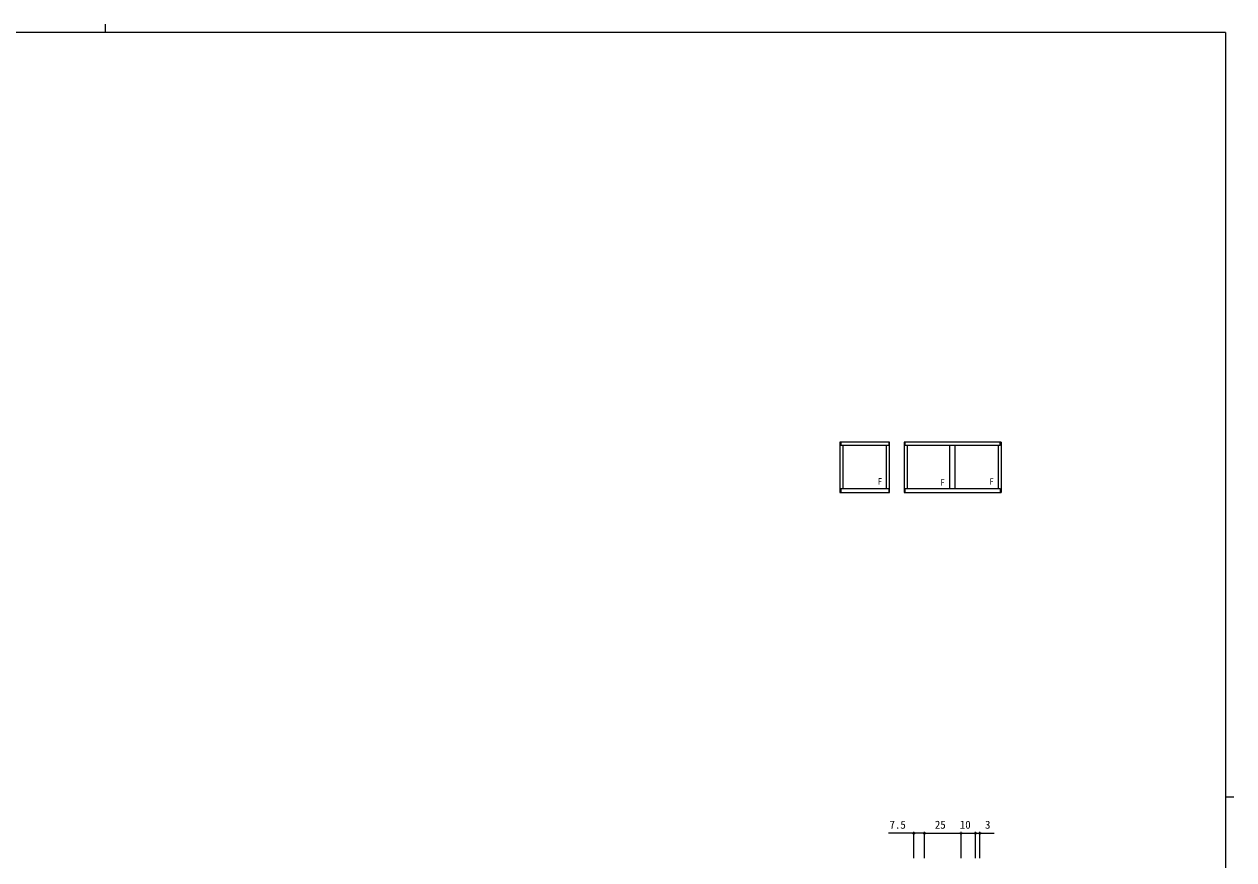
# Model space of a CAD drawing. Units: millimetres, scale not verified. Extents: x -793 to 793, y -564 to 564.
# Drawn here: x -73 to 758, y -9 to 564 of the extents above; entities that cross this region are included whole.
import ezdxf
from ezdxf.enums import TextEntityAlignment as Align

# ---------------------------------------------------------------- set-up
doc = ezdxf.new("R2010")
doc.units = ezdxf.units.MM
doc.header["$LTSCALE"] = 2
doc.layers.add('0-5_YKK_A1', color=120, linetype='Continuous', lineweight=18)
doc.layers.add('0-6_YKK_D', color=200, linetype='Continuous', lineweight=18)
doc.layers.add('0-7_YKK_ZWAK', color=134, linetype='Continuous')
doc.styles.add('ＭＳ ゴシック', font='')
doc.styles.get('ＭＳ ゴシック').set_extended_font_data('MS Gothic')

msp = doc.modelspace()

# ---------------------------------------------------------------- linework, layer by layer
at = {"layer": '0-5_YKK_A1'}
for p, q in [((487.136, 277.2), (487.136, 242.825)), ((521.286, 277.2), (487.136, 277.2)), ((487.686, 277.2), (487.686, 274.95)), ((520.736, 274.95), (487.686, 274.95)), ((489.211, 274.95), (489.211, 245.45)), ((519.211, 245.45), (519.211, 274.95)), ((520.736, 277.2), (520.736, 274.95)), ((521.286, 242.825), (521.286, 277.2)), ((531.286, 277.2), (531.286, 242.825)), ((597.836, 277.2), (531.286, 277.2)), ((531.836, 277.2), (531.836, 274.95)), ((597.286, 274.95), (531.836, 274.95)), ((533.361, 274.95), (533.361, 245.45)), ((562.686, 245.45), (562.686, 274.95)), ((566.436, 245.45), (566.436, 274.95)), ((595.761, 274.95), (595.761, 245.45)), ((597.286, 274.95), (597.286, 277.2)), ((597.836, 277.2), (597.836, 242.825)), ((487.136, 242.825), (521.286, 242.825)), ((487.686, 245.45), (520.736, 245.45)), ((487.686, 245.45), (487.686, 242.825)), ((520.736, 245.45), (520.736, 242.825)), ((531.286, 242.825), (597.836, 242.825)), ((531.836, 245.45), (597.286, 245.45)), ((531.836, 245.45), (531.836, 242.825)), ((597.286, 245.45), (597.286, 242.825))]:
    msp.add_line(p, q, dxfattribs=at)
at = {"layer": '0-6_YKK_D'}
for p, q in [((537.836, -8.3), (537.836, 9.7)), ((545.336, -8.3), (545.336, 9.7)), ((545.336, -8.3), (545.336, 9.7)), ((545.336, 8.7), (570.336, 8.7)), ((570.336, -8.3), (570.336, 9.7)), ((570.336, -8.3), (570.336, 9.7)), ((570.336, 8.7), (580.336, 8.7)), ((580.336, -8.3), (580.336, 9.7)), ((580.336, -8.3), (580.336, 9.7)), ((583.336, -8.3), (583.336, 9.7))]:
    msp.add_line(p, q, dxfattribs=at)
for points in [[(545.336, 8.7), (537.836, 8.7), (520.44, 8.7)], [(580.336, 8.7), (583.336, 8.7), (593.233, 8.7)]]:
    msp.add_lwpolyline(points, dxfattribs=at)
for centre in [(537.836, 8.7), (545.336, 8.7), (545.336, 8.7), (570.336, 8.7), (570.336, 8.7), (580.336, 8.7), (580.336, 8.7), (583.336, 8.7)]:
    msp.add_circle(centre, 0.637, dxfattribs=at)
at = {"layer": '0-7_YKK_ZWAK'}
for p, q in [((752.2, 558.7), (-787.8, 558.7)), ((-17.772, 564.3), (-17.772, 558.7)), ((752.2, 558.7), (752.2, -491.3)), ((752.2, 33.7), (757.8, 33.7))]:
    msp.add_line(p, q, dxfattribs=at)

# ---------------------------------------------------------------- texts
at = {"layer": '0-5_YKK_A1', "style": 'ＭＳ ゴシック'}
for p in [(513.104, 246.872), (556.22, 246.194), (589.817, 246.74)]:
    msp.add_text('F', height=4.399, dxfattribs=at).set_placement(p, align=Align.BOTTOM_LEFT)
at = {"layer": '0-6_YKK_D', "style": 'ＭＳ ゴシック'}
for s, p in [('7.5', (521.215, 10.2)), ('25', (552.382, 10.2)), ('10', (569.498, 10.2)), ('3', (586.832, 10.2))]:
    msp.add_text(s, height=5.499, dxfattribs=at).set_placement(p, align=Align.BOTTOM_LEFT)

doc.saveas('drawing.dxf')
